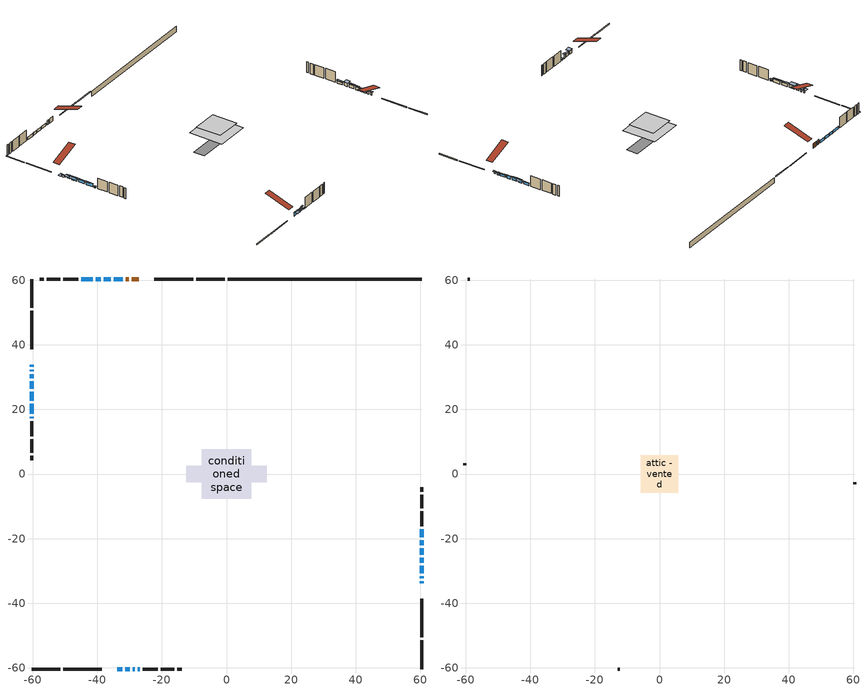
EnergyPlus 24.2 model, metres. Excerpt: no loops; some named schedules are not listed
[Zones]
conditioned space
 floor adiabatic (AdiabaticFloorConstruction): -7.73,-7.73 -7.73,7.73 7.73,7.73 7.73,-7.73 z2.75
 floor foundation (Slab1 construction): -12.39,-2.63 -12.39,2.63 12.39,2.63 12.39,-2.63 z-2.13
 wall outside (RimJoist1 construction): -0.61,60.36 -9.44,60.36 / -60.36,-60.36 -51.54,-60.36 / -60.36,60.36 -60.36,51.54 / 60.36,-60.36 60.36,-51.54 z0.31:0.61
 wall outside (RimJoist2 construction): -10.37,60.36 -22.32,60.36 / -50.61,-60.36 -38.65,-60.36 / -60.36,50.61 -60.36,38.65 / 60.36,-50.61 60.36,-38.65 z0.31:0.61
 wall outside (AdiabaticWallConstruction 1): -27.15,60.36 -29.36,60.36 / -30.29,60.36 -31.15,60.36 z0.31:2.34
 wall outside (AdiabaticWallConstruction): -60.36,33.83 -60.36,33.27 / -60.36,32.34 -60.36,31.88 z0.31:1.07; 60.36,-33.83 60.36,-33.22 / 60.36,-19.54 60.36,-17.1 z0.31:1.38; -32.08,60.36 -34.84,60.36 / -35.76,60.36 -38.06,60.36 / -38.99,60.36 -40.53,60.36 / -41.46,60.36 -44.92,60.36 z0.31:1.53; -33.83,-60.36 -32.3,-60.36 / -60.36,30.95 -60.36,29.58 / -60.36,28.65 -60.36,26.37 / 60.36,-25.06 60.36,-22.92 / 60.36,-21.99 60.36,-20.47 z0.31:1.78; 60.36,-32.29 60.36,-31.7 / 60.36,-30.78 60.36,-28.34 z0.31:1.33; 60.36,-27.41 60.36,-25.98 / -31.38,-60.36 -29.95,-60.36 / -60.36,25.44 -60.36,22.74 z0.31:1.63; -60.36,21.81 -60.36,18.68 z0.31:1.66; -60.36,17.76 -60.36,17.2 z0.31:0.87; -29.02,-60.36 -28.41,-60.36 z0.31:2.14; -27.49,-60.36 -26.87,-60.36 z0.31:0.62
 wall outside (Wall1 construction): -45.85,60.36 -50.49,60.36 / -25.94,-60.36 -21.31,-60.36 / -60.36,16.27 -60.36,11.63 / 60.36,-16.17 60.36,-11.53 z0.31:5.19
 wall outside (Wall2 construction): -51.42,60.36 -55.58,60.36 / -20.38,-60.36 -16.21,-60.36 / -60.36,10.7 -60.36,6.53 / 60.36,-10.6 60.36,-6.44 z0.31:5.19
 wall outside (Wall3 construction): -56.51,60.36 -57.87,60.36 / -15.28,-60.36 -13.92,-60.36 / -60.36,5.6 -60.36,4.25 / 60.36,-5.51 60.36,-4.15 z0.31:5.19
 wall foundation (FoundationWall1 construction): 60.36,60.36 0.32,60.36 z-2.13:0.31
 window (WindowConstruction 18): -60.36,33.83 -60.36,33.27 z0.31:1.07
 window (WindowConstruction 3): 60.36,-33.83 60.36,-33.22 z0.31:1.38
 window (WindowConstruction 4): -32.08,60.36 -34.84,60.36 z0.31:1.53
 window (WindowConstruction 5): -35.77,60.36 -38.06,60.36 z0.31:1.53
 window (WindowConstruction 6): -33.83,-60.36 -32.3,-60.36 z0.31:1.78
 window (WindowConstruction 19): -60.36,32.34 -60.36,31.88 z0.31:1.07
 window (WindowConstruction 7): -60.36,30.95 -60.36,29.58 z0.31:1.78
 window (WindowConstruction 8): -60.36,28.65 -60.36,26.37 z0.31:1.78
 window (WindowConstruction 9): 60.36,-32.29 60.36,-31.7 z0.31:1.32
 window (WindowConstruction 10): 60.36,-30.77 60.36,-28.34 z0.31:1.32
 window (WindowConstruction 11): 60.36,-27.41 60.36,-25.98 z0.31:1.63
 window (WindowConstruction 12): -38.99,60.36 -40.53,60.36 z0.31:1.53
 window (WindowConstruction 13): -41.46,60.36 -44.92,60.36 z0.31:1.53
 window (WindowConstruction 14): -31.37,-60.36 -29.95,-60.36 z0.31:1.63
 window (WindowConstruction 15): -60.36,25.44 -60.36,22.74 z0.31:1.63
 window (WindowConstruction 16): -60.36,21.81 -60.36,18.69 z0.31:1.66
 window (WindowConstruction 17): -60.36,17.76 -60.36,17.2 z0.31:0.87
 window (WindowConstruction 20): -29.02,-60.36 -28.41,-60.36 z0.31:2.14
 window (WindowConstruction 21): -27.48,-60.36 -26.87,-60.36 z0.31:0.61
 window (WindowConstruction): 60.36,-25.05 60.36,-22.92 z0.31:1.78
 window (WindowConstruction 1): 60.36,-21.99 60.36,-20.47 z0.31:1.78
 window (WindowConstruction 2): 60.36,-19.54 60.36,-17.1 z0.31:1.38
 door (Door): -27.15,60.36 -29.36,60.36 z0.31:2.34
 door (Door 1): -30.29,60.36 -31.15,60.36 z0.31:2.34
 ceiling adiabatic (AdiabaticFloorConstruction): 7.73,-7.73 7.73,7.73 -7.73,7.73 -7.73,-7.73 z2.75
attic - vented
 floor to conditioned space (Floor1 construction Reversed): -5.78,-5.78 -5.78,5.78 5.78,5.78 5.78,-5.78 z5.19
 wall outside (Wall4 construction): -58.8,60.36 -59.43,60.36 / -12.99,-60.36 -12.36,-60.36 / -60.36,3.32 -60.36,2.68 / 60.36,-3.22 60.36,-2.59 z0.31:5.19
 roof outside (Roof1 construction): -26.22,60.36,5.19 -26.22,49.1,8.94 -23.25,49.1,8.94 -23.25,60.36,5.19; -34.76,-60.36,5.19 -34.76,-49.1,8.94 -37.72,-49.1,8.94 -37.72,-60.36,5.19; -60.36,34.76,5.19 -49.1,34.76,8.94 -49.1,37.72,8.94 -60.36,37.72,5.19; 60.36,-34.76,5.19 49.1,-34.76,8.94 49.1,-37.72,8.94 60.36,-37.72,5.19
shading: -60.36,33.03 -60.36,34.07 -62.19,34.07 -62.19,33.03 z1.31; 60.36,-32.98 60.36,-34.07 60.97,-34.07 60.97,-32.98 z1.62; -32.06,-60.36 -34.07,-60.36 -34.07,-62.19 -32.06,-62.19 z2.02; -60.36,31.64 -60.36,32.58 -62.19,32.58 -62.19,31.64 z1.31; -60.36,29.34 -60.36,31.19 -62.19,31.19 -62.19,29.34 z2.02; -60.36,26.13 -60.36,28.89 -62.19,28.89 -62.19,26.13 z2.02; 60.36,-31.46 60.36,-32.53 60.97,-32.53 60.97,-31.46 z1.57; 60.36,-28.1 60.36,-31.02 60.97,-31.02 60.97,-28.1 z1.57; 60.36,-25.74 60.36,-27.65 60.97,-27.65 60.97,-25.74 z1.87; -29.71,-60.36 -31.62,-60.36 -31.62,-60.97 -29.71,-60.97 z1.87; -60.36,22.5 -60.36,25.68 -60.97,25.68 -60.97,22.5 z1.87; -60.36,18.44 -60.36,22.05 -60.97,22.05 -60.97,18.44 z1.9; -60.36,16.96 -60.36,18 -60.97,18 -60.97,16.96 z1.11; -28.17,-60.36 -29.26,-60.36 -29.26,-60.97 -28.17,-60.97 z2.38; -26.63,-60.36 -27.72,-60.36 -27.72,-60.97 -26.63,-60.97 z0.86; 60.36,-22.68 60.36,-25.3 60.97,-25.3 60.97,-22.68 z2.02; 60.36,-20.23 60.36,-22.23 62.19,-22.23 62.19,-20.23 z2.02; 60.36,-16.86 60.36,-19.78 60.97,-19.78 60.97,-16.86 z1.62
[Building]
Building 1: Terrain=Suburbs
[Site:Location]
London AP_ON: Latitude {deg}=43.03; Longitude {deg}=-81.15; Time Zone {hr}=-5; Elevation {m}=278; Keep Site Location Information=Yes
[Site:GroundTemperature:Shallow]
3.98693, 1.93205, 1.76749, 2.74264, 6.6573, 10.5537, 13.9317, 16.0716, 16.2534, 14.513, 11.2211, 7.44421
[Site:WaterMainsTemperature]
Calculation Method=Schedule; Temperature Schedule=mains temperature schedule
[Material] Roughness=Rough; Thermal Absorptance=0.9
Name | Thickness {m} | Conductivity {W/m-K} | Density {kg/m3} | Specific Heat {J/kg-K} | Solar Absorptance | Visible Absorptance
asphalt or fiberglass shingles | 0.00635 | 0.162714 | 1121.4 | 1465.45 | 0.4 | 0.4
ceiling loosefill ins | 0.254 | 0.0480833 | 16.02 | 1046.75 | 0.7 | 0.7
ceiling stud and cavity | 0.1397 | 0.137024 | 65.682 | 1177.47 | 0.7 | 0.7
concrete 4.0 in. | 0.1016 | 1.803125 | 2242.8 | 837.4 | 0.7 | 0.7
concrete 8.0 in. | 0.2032 | 1.803125 | 2242.8 | 837.4 | 0.7 | 0.7
door material | 0.04445 | 0.053851 | 512.64 | 1214.23 | 0.7 | 0.7
exterior vertical ins | 0.0460229 | 0.029427 | 32.04 | 1214.23 | 0.7 | 0.7
floor covering | 0.0127 | 0.0433444 | 54.468 | 1339.84 | 0.6 | 0.6
floor rigid ins; wall rigid ins 1 | 0.512978 | 0.029427 | 32.04 | 1214.23 | 0.7 | 0.7
floor stud and cavity | 0.1397 | 1.75129 | 37.0049 | 1207.88 | 0.7 | 0.7
furniture material conditioned space 1 | 0.1524 | 0.115458 | 640.8 | 1214.23 | 0.6 | 0.6
gypsum board | 0.0127 | 0.160291 | 801 | 837.4 | 0.6 | 0.6
gypsum board 1 | 0.0127 | 0.160291 | 801 | 837.4 | 0.7 | 0.7
osb sheathing 0.5 in. | 0.0127 | 0.115458 | 512.64 | 1214.23 | 0.7 | 0.7
osb sheathing 0.75 in. | 0.01905 | 0.115458 | 512.64 | 1214.23 | 0.7 | 0.7
osb sheathing 2.0 in. | 0.0508 | 0.115458 | 512.64 | 1214.23 | 0.7 | 0.7
rim joist rigid ins; wall rigid ins | 0.051816 | 0.029427 | 32.04 | 1214.23 | 0.7 | 0.7
rim joist stud and cavity | 0.0508 | 0.0451784 | 125.044 | 1163.47 | 0.6 | 0.6
rim joist stud and cavity 1 | 0.0508 | 0.0402046 | 125.044 | 1163.47 | 0.6 | 0.6
wall stud and cavity | 0.1397 | 0.161917 | 139.0536 | 1170.24 | 0.7 | 0.7
wall stud and cavity 1 | 0.1397 | 0.164946 | 139.0536 | 1170.24 | 0.7 | 0.7
wall stud and cavity 2 | 0.1397 | 0.200352 | 139.0536 | 1170.24 | 0.7 | 0.7
wall stud and cavity 3 | 0.0889 | 6.9971 | 50.32683 | 1063.81 | 0.6 | 0.6
wall stud and cavity 4 | 0.0889 | 0.380278 | 52.3479 | 1209.89 | 0.7 | 0.7
wall stud and cavity 5 | 0.0889 | 0.391764 | 83.0341 | 1211.67 | 0.7 | 0.7
wood siding | 0.0254 | 0.102417 | 544.68 | 1172.36 | 0.4 | 0.4
wood siding 1 | 0.00254 | 0.102417 | 544.68 | 1172.36 | 0.4 | 0.4
wood siding 2; wood siding 3; wood siding 4 | 0.0254 | 0.102417 | 544.68 | 1172.36 | 0.7 | 0.7
[WindowMaterial:SimpleGlazingSystem]
Name | U-Factor {W/m2-K} | Solar Heat Gain Coefficient
WindowMaterial | 3.38863 | 0.65
WindowMaterial 1 | 3.49367 | 0.54
WindowMaterial 10 | 3.45904 | 0.59
WindowMaterial 11 | 3.41759 | 0.62
WindowMaterial 12 | 3.35797 | 0.56
WindowMaterial 13 | 4.38001 | 0.64
WindowMaterial 14 | 5.61781 | 0.55
WindowMaterial 15 | 3.95529 | 0.68
WindowMaterial 16 | 5.21865 | 0.58
WindowMaterial 2 | 3.4386 | 0.59
WindowMaterial 3 | 3.49992 | 0.52
WindowMaterial 4 | 3.480614 | 0.55
WindowMaterial 5 | 3.47096 | 0.56
WindowMaterial 6 | 3.5073 | 0.51
WindowMaterial 7 | 3.442 | 0.59
WindowMaterial 8 | 3.415317 | 0.62
WindowMaterial 9 | 3.47834 | 0.57
[Construction]
AdiabaticFloorConstruction: floor stud and cavity, floor rigid ins, osb sheathing 0.75 in., floor covering
AdiabaticWallConstruction: wood siding 3, wall rigid ins 1, wall stud and cavity 4, gypsum board
AdiabaticWallConstruction 1: wood siding 4, wall rigid ins 1, wall stud and cavity 4, gypsum board
Door; Door 1: door material
Floor1 construction Reversed: gypsum board, ceiling stud and cavity, ceiling loosefill ins
FoundationWall1 construction: concrete 8.0 in., gypsum board 1
furniture construction conditioned space 1: furniture material conditioned space 1
PartitionWallConstruction: gypsum board, wall stud and cavity 5, gypsum board
RimJoist1 construction: wood siding 2, osb sheathing 2.0 in., rim joist stud and cavity
RimJoist2 construction: wood siding 2, rim joist rigid ins, osb sheathing 2.0 in., rim joist stud and cavity 1
Roof1 construction: asphalt or fiberglass shingles
Slab1 construction: concrete 4.0 in.
Wall1 construction: wood siding, wall rigid ins, osb sheathing 0.5 in., wall stud and cavity, gypsum board
Wall2 construction: wood siding, wall rigid ins, osb sheathing 0.5 in., wall stud and cavity 1, gypsum board
Wall3 construction: wood siding, wall rigid ins, osb sheathing 0.5 in., wall stud and cavity 2, gypsum board
Wall4 construction: wood siding 1, wall stud and cavity 3
WindowConstruction: WindowMaterial
WindowConstruction 1; WindowConstruction 4; WindowConstruction 6; WindowConstruction 8: WindowMaterial 1
WindowConstruction 10: WindowMaterial 7
WindowConstruction 11; WindowConstruction 12: WindowMaterial 8
WindowConstruction 13; WindowConstruction 16: WindowMaterial 9
WindowConstruction 14: WindowMaterial 10
WindowConstruction 15: WindowMaterial 11
WindowConstruction 17: WindowMaterial 12
WindowConstruction 18: WindowMaterial 13
WindowConstruction 19: WindowMaterial 14
WindowConstruction 2: WindowMaterial 2
WindowConstruction 20: WindowMaterial 15
WindowConstruction 21: WindowMaterial 16
WindowConstruction 3: WindowMaterial 3
WindowConstruction 5: WindowMaterial 4
WindowConstruction 7: WindowMaterial 5
WindowConstruction 9: WindowMaterial 6
[Zone] Multiplier=1; Part of Total Floor Area=Yes
Name | Volume {m3}
attic - vented | 81.4973
conditioned space | 942.1
[Space]
Name | Zone | Volume {m3}
attic - vented 1 | attic - vented | 81.4973
conditioned space 1 | conditioned space | 942.1
[ZoneInfiltration:EffectiveLeakageArea]
infil attic - vented 1: Zone or Space=attic - vented 1; Schedule=Always On Discrete; Effective Air Leakage Area {cm2}=5835.05; Stack Coefficient=0.000600196; Wind Coefficient=1.65526e-05
[ZoneMixing]
whole house fan mix: Zone or Space=attic - vented; Schedule=Always On Continuous; Design Flow Rate Calculation Method=Flow/Zone; Design Flow Rate {m3/s}=0; Source Zone or Space=conditioned space
[SurfaceProperty:ExposedFoundationPerimeter]
Slab1: Exposed Perimeter Calculation Method=TotalExposedPerimeter; Total Exposed Perimeter {m}=60.045
[InternalMass] Zone or ZoneList=conditioned space; Space or SpaceList=conditioned space 1
Name | Construction | Surface Area {m2}
furniture mass conditioned space 1 | furniture construction conditioned space 1 | 147.64
partition wall mass | PartitionWallConstruction | 369.099
[Lights]
interior lighting: Zone or ZoneList or Space or SpaceList=conditioned space 1; Schedule=interior lighting schedule; Design Level Calculation Method=LightingLevel; Lighting Level {W}=343.2; Return Air Fraction=0; Fraction Radiant=0.6; Fraction Visible=0.2; Fraction Replaceable=1
[People]
occupants: Zone or ZoneList or Space or SpaceList=conditioned space 1; Number of People Schedule=occupants schedule; Number of People Calculation Method=People; Number of People=3; Fraction Radiant=0.314171; Sensible Heat Fraction=0.56303; Activity Level Schedule=occupants activity schedule; Carbon Dioxide Generation Rate {m3/s-W}=0; Enable ASHRAE 55 Comfort Warnings=No; Mean Radiant Temperature Calculation Type=EnclosureAveraged
[ElectricEquipment] Zone or ZoneList or Space or SpaceList=conditioned space 1; Design Level Calculation Method=EquipmentLevel
Name | Schedule | Design Level {W} | Fraction Latent | Fraction Radiant | Fraction Lost
clothes dryer | clothes dryer schedule | 140.772 | 0.015 | 0.081 | 0.85
clothes washer | clothes washer schedule | 32.1985 | 0.03 | 0.162 | 0.7
cooking range | cooking range schedule | 215.147 | 0.08 | 0.432 | 0.2
dishwasher | dishwasher schedule | 66.8632 | 0.3 | 0.18 | 0.4
fridge | fridge schedule | 72.9452 | 0 | 0.6 | 0
mech vent bath fan 0 | mech vent bath fan 0 schedule | 50.2 | 0 | 0 | 1
mech vent bath fan 1 | mech vent bath fan 1 schedule | 50.2 | 0 | 0 | 1
mech vent house fan | mech vent house fan schedule | 19.9167 | 0 | 0 | 0.5
mech vent house fan cfis | mech vent house fan cfis schedule | 0 | 0 | 0 | 0
mech vent range fan 0 | mech vent range fan 0 schedule | 57 | 0 | 0 | 1
misc plug loads | misc plug loads schedule | 494.7 | 0.045 | 0.513 | 0.1
whole house fan | Always On Discrete | 0 | 0 | 0 | 1
[OtherEquipment] Zone or ZoneList or Space or SpaceList=conditioned space 1; Design Level Calculation Method=EquipmentLevel
Name | Fuel Type | Schedule | Design Level {W} | Fraction Latent | Fraction Radiant | Fraction Lost
clothes dryer 1 | Electricity | clothes dryer schedule | 0 | 0.015 | 0.081 | 0.85
cooking range 1 | Electricity | cooking range schedule | 0 | 0.08 | 0.432 | 0.2
general water use latent | None | general water use schedule | 62.594 | 1 | 0 | 0
general water use sensible | None | general water use schedule | -61.6891 | 0 | 0.6 | 0
mech vent house fan latent load | None | Always On Discrete | 0 | 1 | 0 | 0
mech vent house fan sensible load | None | Always On Discrete | 0 | 0 | 0 | 0
water heater energy adjustment1 | NaturalGas | Always On Discrete | 0.01 | 0 | 0 | 1
[ZoneInfiltration:DesignFlowRate] Zone or ZoneList or Space or SpaceList=conditioned space 1; Schedule=Always On Discrete; Design Flow Rate Calculation Method=Flow/Zone; Design Flow Rate {m3/s}=0
infil flow; natural vent flow; whole house fan flow
[Foundation:Kiva]
Foundation Kiva 1: Initial Indoor Air Temperature {C}=18; Wall Height Above Grade {m}=0.309982; Wall Depth Below Slab {m}=0.2032; Custom Block Material Name 1=exterior vertical ins; Custom Block Depth 1 {m}=2.43998; Custom Block X Position 1 {m}=0.2159; Custom Block Z Position 1 {m}=0
[Foundation:Kiva:Settings]
Soil Conductivity {W/m-K}=0.849921; Soil Density {kg/m3}=1842.3; Soil Specific Heat {J/kg-K}=418.7; Ground Solar Absorptivity=0.9; Ground Thermal Absorptivity=0.9; Ground Surface Roughness {m}=0.03; Far-Field Width {m}=40; Deep-Ground Boundary Condition=ZeroFlux; Deep-Ground Depth {m}=40; Minimum Cell Dimension {m}=0.2; Maximum Cell Growth Coefficient=3; Simulation Timestep=Timestep
[Exterior:Lights]
exterior lighting: Schedule=exterior lighting schedule; Design Level {W}=75.6
[Schedule:Constant]
Name | Hourly Value
Always On Continuous; mech vent house fan schedule; mech vent house fan cfis schedule; Always On Discrete | 1
occupants activity schedule | 117.228
fridge schedule | 0
[Schedule:Week:Daily]
interior lighting schedule Week Rule - Jan1-Jan27: interior lighting schedule day, interior lighting schedule day, interior lighting schedule day, interior lighting schedule day, interior lighting schedule day, interior lighting schedule day, interior lighting schedule day, interior lighting schedule default day, interior lighting schedule default day, interior lighting schedule default day, interior lighting schedule default day, interior lighting schedule default day
interior lighting schedule Week Rule - Jan28-Feb3: interior lighting schedule day, interior lighting schedule day, interior lighting schedule day, interior lighting schedule day, interior lighting schedule day 1, interior lighting schedule day 1, interior lighting schedule day 1, interior lighting schedule default day, interior lighting schedule default day, interior lighting schedule default day, interior lighting schedule default day, interior lighting schedule default day
interior lighting schedule Week Rule - Feb4-Feb24: interior lighting schedule day 1, interior lighting schedule day 1, interior lighting schedule day 1, interior lighting schedule day 1, interior lighting schedule day 1, interior lighting schedule day 1, interior lighting schedule day 1, interior lighting schedule default day, interior lighting schedule default day, interior lighting schedule default day, interior lighting schedule default day, interior lighting schedule default day
interior lighting schedule Week Rule - Feb25-Mar3: interior lighting schedule day 1, interior lighting schedule day 1, interior lighting schedule day 1, interior lighting schedule day 1, interior lighting schedule day 2, interior lighting schedule day 2, interior lighting schedule day 2, interior lighting schedule default day, interior lighting schedule default day, interior lighting schedule default day, interior lighting schedule default day, interior lighting schedule default day
interior lighting schedule Week Rule - Mar4-Mar31: interior lighting schedule day 2, interior lighting schedule day 2, interior lighting schedule day 2, interior lighting schedule day 2, interior lighting schedule day 2, interior lighting schedule day 2, interior lighting schedule day 2, interior lighting schedule default day, interior lighting schedule default day, interior lighting schedule default day, interior lighting schedule default day, interior lighting schedule default day
interior lighting schedule Week Rule - Apr1-Apr28: interior lighting schedule day 3, interior lighting schedule day 3, interior lighting schedule day 3, interior lighting schedule day 3, interior lighting schedule day 3, interior lighting schedule day 3, interior lighting schedule day 3, interior lighting schedule default day, interior lighting schedule default day, interior lighting schedule default day, interior lighting schedule default day, interior lighting schedule default day
interior lighting schedule Week Rule - Apr29-May5: interior lighting schedule day 3, interior lighting schedule day 3, interior lighting schedule day 4, interior lighting schedule day 4, interior lighting schedule day 4, interior lighting schedule day 4, interior lighting schedule day 4, interior lighting schedule default day, interior lighting schedule default day, interior lighting schedule default day, interior lighting schedule default day, interior lighting schedule default day
interior lighting schedule Week Rule - May6-May26: interior lighting schedule day 4, interior lighting schedule day 4, interior lighting schedule day 4, interior lighting schedule day 4, interior lighting schedule day 4, interior lighting schedule day 4, interior lighting schedule day 4, interior lighting schedule default day, interior lighting schedule default day, interior lighting schedule default day, interior lighting schedule default day, interior lighting schedule default day
interior lighting schedule Week Rule - May27-Jun2: interior lighting schedule day 4, interior lighting schedule day 4, interior lighting schedule day 4, interior lighting schedule day 4, interior lighting schedule day 4, interior lighting schedule day 5, interior lighting schedule day 5, interior lighting schedule default day, interior lighting schedule default day, interior lighting schedule default day, interior lighting schedule default day, interior lighting schedule default day
interior lighting schedule Week Rule - Jun3-Jun30: interior lighting schedule day 5, interior lighting schedule day 5, interior lighting schedule day 5, interior lighting schedule day 5, interior lighting schedule day 5, interior lighting schedule day 5, interior lighting schedule day 5, interior lighting schedule default day, interior lighting schedule default day, interior lighting schedule default day, interior lighting schedule default day, interior lighting schedule default day
interior lighting schedule Week Rule - Jul1-Jul28: interior lighting schedule day 6, interior lighting schedule day 6, interior lighting schedule day 6, interior lighting schedule day 6, interior lighting schedule day 6, interior lighting schedule day 6, interior lighting schedule day 6, interior lighting schedule default day, interior lighting schedule default day, interior lighting schedule default day, interior lighting schedule default day, interior lighting schedule default day
interior lighting schedule Week Rule - Jul29-Aug4: interior lighting schedule day 6, interior lighting schedule day 6, interior lighting schedule day 6, interior lighting schedule day 7, interior lighting schedule day 7, interior lighting schedule day 7, interior lighting schedule day 7, interior lighting schedule default day, interior lighting schedule default day, interior lighting schedule default day, interior lighting schedule default day, interior lighting schedule default day
interior lighting schedule Week Rule - Aug5-Aug25: interior lighting schedule day 7, interior lighting schedule day 7, interior lighting schedule day 7, interior lighting schedule day 7, interior lighting schedule day 7, interior lighting schedule day 7, interior lighting schedule day 7, interior lighting schedule default day, interior lighting schedule default day, interior lighting schedule default day, interior lighting schedule default day, interior lighting schedule default day
interior lighting schedule Week Rule - Aug26-Sep1: interior lighting schedule day 7, interior lighting schedule day 7, interior lighting schedule day 7, interior lighting schedule day 7, interior lighting schedule day 7, interior lighting schedule day 7, interior lighting schedule day 8, interior lighting schedule default day, interior lighting schedule default day, interior lighting schedule default day, interior lighting schedule default day, interior lighting schedule default day
interior lighting schedule Week Rule - Sep2-Sep29: interior lighting schedule day 8, interior lighting schedule day 8, interior lighting schedule day 8, interior lighting schedule day 8, interior lighting schedule day 8, interior lighting schedule day 8, interior lighting schedule day 8, interior lighting schedule default day, interior lighting schedule default day, interior lighting schedule default day, interior lighting schedule default day, interior lighting schedule default day
interior lighting schedule Week Rule - Sep30-Oct6: interior lighting schedule day 8, interior lighting schedule day 9, interior lighting schedule day 9, interior lighting schedule day 9, interior lighting schedule day 9, interior lighting schedule day 9, interior lighting schedule day 9, interior lighting schedule default day, interior lighting schedule default day, interior lighting schedule default day, interior lighting schedule default day, interior lighting schedule default day
interior lighting schedule Week Rule - Oct7-Oct27: interior lighting schedule day 9, interior lighting schedule day 9, interior lighting schedule day 9, interior lighting schedule day 9, interior lighting schedule day 9, interior lighting schedule day 9, interior lighting schedule day 9, interior lighting schedule default day, interior lighting schedule default day, interior lighting schedule default day, interior lighting schedule default day, interior lighting schedule default day
interior lighting schedule Week Rule - Oct28-Nov3: interior lighting schedule day 9, interior lighting schedule day 9, interior lighting schedule day 9, interior lighting schedule day 9, interior lighting schedule day 10, interior lighting schedule day 10, interior lighting schedule day 10, interior lighting schedule default day, interior lighting schedule default day, interior lighting schedule default day, interior lighting schedule default day, interior lighting schedule default day
interior lighting schedule Week Rule - Nov4-Nov24: interior lighting schedule day 10, interior lighting schedule day 10, interior lighting schedule day 10, interior lighting schedule day 10, interior lighting schedule day 10, interior lighting schedule day 10, interior lighting schedule day 10, interior lighting schedule default day, interior lighting schedule default day, interior lighting schedule default day, interior lighting schedule default day, interior lighting schedule default day
interior lighting schedule Week Rule - Nov25-Dec1: interior lighting schedule day 10, interior lighting schedule day 10, interior lighting schedule day 10, interior lighting schedule day 10, interior lighting schedule day 10, interior lighting schedule day 10, interior lighting schedule day 11, interior lighting schedule default day, interior lighting schedule default day, interior lighting schedule default day, interior lighting schedule default day, interior lighting schedule default day
interior lighting schedule Week Rule - Dec2-Dec31: interior lighting schedule day 11, interior lighting schedule day 11, interior lighting schedule day 11, interior lighting schedule day 11, interior lighting schedule day 11, interior lighting schedule day 11, interior lighting schedule day 11, interior lighting schedule default day, interior lighting schedule default day, interior lighting schedule default day, interior lighting schedule default day, interior lighting schedule default day
occupants schedule Week Rule - Jan1-Dec31: occupants schedule day, occupants schedule day, occupants schedule day, occupants schedule day, occupants schedule day, occupants schedule day, occupants schedule day, occupants schedule default day, occupants schedule default day, occupants schedule default day, occupants schedule default day, occupants schedule default day
clothes dryer schedule Week Rule - Jan1-Dec31: clothes dryer schedule day, clothes dryer schedule day, clothes dryer schedule day, clothes dryer schedule day, clothes dryer schedule day, clothes dryer schedule day, clothes dryer schedule day, clothes dryer schedule default day, clothes dryer schedule default day, clothes dryer schedule default day, clothes dryer schedule default day, clothes dryer schedule default day
clothes washer schedule Week Rule - Jan1-Dec31: clothes washer schedule day, clothes washer schedule day, clothes washer schedule day, clothes washer schedule day, clothes washer schedule day, clothes washer schedule day, clothes washer schedule day, clothes washer schedule default day, clothes washer schedule default day, clothes washer schedule default day, clothes washer schedule default day, clothes washer schedule default day
cooking range schedule Week Rule - Jan1-Dec31: cooking range schedule day, cooking range schedule day, cooking range schedule day, cooking range schedule day, cooking range schedule day, cooking range schedule day, cooking range schedule day, cooking range schedule default day, cooking range schedule default day, cooking range schedule default day, cooking range schedule default day, cooking range schedule default day
dishwasher schedule Week Rule - Jan1-Dec31: dishwasher schedule day, dishwasher schedule day, dishwasher schedule day, dishwasher schedule day, dishwasher schedule day, dishwasher schedule day, dishwasher schedule day, dishwasher schedule default day, dishwasher schedule default day, dishwasher schedule default day, dishwasher schedule default day, dishwasher schedule default day
mech vent bath fan 0 schedule Week Rule - Jan1-Dec31: mech vent bath fan 0 schedule day, mech vent bath fan 0 schedule day, mech vent bath fan 0 schedule day, mech vent bath fan 0 schedule day, mech vent bath fan 0 schedule day, mech vent bath fan 0 schedule day, mech vent bath fan 0 schedule day, mech vent bath fan 0 schedule default day, mech vent bath fan 0 schedule default day, mech vent bath fan 0 schedule default day, mech vent bath fan 0 schedule default day, mech vent bath fan 0 schedule default day
mech vent bath fan 1 schedule Week Rule - Jan1-Dec31: mech vent bath fan 1 schedule day, mech vent bath fan 1 schedule day, mech vent bath fan 1 schedule day, mech vent bath fan 1 schedule day, mech vent bath fan 1 schedule day, mech vent bath fan 1 schedule day, mech vent bath fan 1 schedule day, mech vent bath fan 1 schedule default day, mech vent bath fan 1 schedule default day, mech vent bath fan 1 schedule default day, mech vent bath fan 1 schedule default day, mech vent bath fan 1 schedule default day
mech vent range fan 0 schedule Week Rule - Jan1-Dec31: mech vent range fan 0 schedule day, mech vent range fan 0 schedule day, mech vent range fan 0 schedule day, mech vent range fan 0 schedule day, mech vent range fan 0 schedule day, mech vent range fan 0 schedule day, mech vent range fan 0 schedule day, mech vent range fan 0 schedule default day, mech vent range fan 0 schedule default day, mech vent range fan 0 schedule default day, mech vent range fan 0 schedule default day, mech vent range fan 0 schedule default day
misc plug loads schedule Week Rule - Jan1-Dec31: misc plug loads schedule day, misc plug loads schedule day, misc plug loads schedule day, misc plug loads schedule day, misc plug loads schedule day, misc plug loads schedule day, misc plug loads schedule day, misc plug loads schedule default day, misc plug loads schedule default day, misc plug loads schedule default day, misc plug loads schedule default day, misc plug loads schedule default day
general water use schedule Week Rule - Jan1-Dec31: general water use schedule day, general water use schedule day, general water use schedule day, general water use schedule day, general water use schedule day, general water use schedule day, general water use schedule day, general water use schedule default day, general water use schedule default day, general water use schedule default day, general water use schedule default day, general water use schedule default day
exterior lighting schedule Week Rule - Jan1-Jan27: exterior lighting schedule day, exterior lighting schedule day, exterior lighting schedule day, exterior lighting schedule day, exterior lighting schedule day, exterior lighting schedule day, exterior lighting schedule day, exterior lighting schedule default day, exterior lighting schedule default day, exterior lighting schedule default day, exterior lighting schedule default day, exterior lighting schedule default day
exterior lighting schedule Week Rule - Jan28-Feb3: exterior lighting schedule day, exterior lighting schedule day, exterior lighting schedule day, exterior lighting schedule day, exterior lighting schedule day 1, exterior lighting schedule day 1, exterior lighting schedule day 1, exterior lighting schedule default day, exterior lighting schedule default day, exterior lighting schedule default day, exterior lighting schedule default day, exterior lighting schedule default day
exterior lighting schedule Week Rule - Feb4-Feb24: exterior lighting schedule day 1, exterior lighting schedule day 1, exterior lighting schedule day 1, exterior lighting schedule day 1, exterior lighting schedule day 1, exterior lighting schedule day 1, exterior lighting schedule day 1, exterior lighting schedule default day, exterior lighting schedule default day, exterior lighting schedule default day, exterior lighting schedule default day, exterior lighting schedule default day
exterior lighting schedule Week Rule - Feb25-Mar3: exterior lighting schedule day 1, exterior lighting schedule day 1, exterior lighting schedule day 1, exterior lighting schedule day 1, exterior lighting schedule day 2, exterior lighting schedule day 2, exterior lighting schedule day 2, exterior lighting schedule default day, exterior lighting schedule default day, exterior lighting schedule default day, exterior lighting schedule default day, exterior lighting schedule default day
exterior lighting schedule Week Rule - Mar4-Mar31: exterior lighting schedule day 2, exterior lighting schedule day 2, exterior lighting schedule day 2, exterior lighting schedule day 2, exterior lighting schedule day 2, exterior lighting schedule day 2, exterior lighting schedule day 2, exterior lighting schedule default day, exterior lighting schedule default day, exterior lighting schedule default day, exterior lighting schedule default day, exterior lighting schedule default day
exterior lighting schedule Week Rule - Apr1-Apr28: exterior lighting schedule day 3, exterior lighting schedule day 3, exterior lighting schedule day 3, exterior lighting schedule day 3, exterior lighting schedule day 3, exterior lighting schedule day 3, exterior lighting schedule day 3, exterior lighting schedule default day, exterior lighting schedule default day, exterior lighting schedule default day, exterior lighting schedule default day, exterior lighting schedule default day
[Schedule:Year]
interior lighting schedule: interior lighting schedule Week Rule - Jan1-Jan27, 1, 1, 1, 27, interior lighting schedule Week Rule - Jan28-Feb3, 1, 28, 2, 3, interior lighting schedule Week Rule - Feb4-Feb24, 2, 4, 2, 24, interior lighting schedule Week Rule - Feb25-Mar3, 2, 25, 3, 3, interior lighting schedule Week Rule - Mar4-Mar31, 3, 4, 3, 31, interior lighting schedule Week Rule - Apr1-Apr28, 4, 1, 4, 28, interior lighting schedule Week Rule - Apr29-May5, 4, 29, 5, 5, interior lighting schedule Week Rule - May6-May26, 5, 6, 5, 26, interior lighting schedule Week Rule - May27-Jun2, 5, 27, 6, 2, interior lighting schedule Week Rule - Jun3-Jun30, 6, 3, 6, 30, interior lighting schedule Week Rule - Jul1-Jul28, 7, 1, 7, 28, interior lighting schedule Week Rule - Jul29-Aug4, 7, 29, 8, 4, interior lighting schedule Week Rule - Aug5-Aug25, 8, 5, 8, 25, interior lighting schedule Week Rule - Aug26-Sep1, 8, 26, 9, 1, interior lighting schedule Week Rule - Sep2-Sep29, 9, 2, 9, 29, interior lighting schedule Week Rule - Sep30-Oct6, 9, 30, 10, 6, interior lighting schedule Week Rule - Oct7-Oct27, 10, 7, 10, 27, interior lighting schedule Week Rule - Oct28-Nov3, 10, 28, 11, 3, interior lighting schedule Week Rule - Nov4-Nov24, 11, 4, 11, 24, interior lighting schedule Week Rule - Nov25-Dec1, 11, 25, 12, 1, interior lighting schedule Week Rule - Dec2-Dec31, 12, 2, 12, 31
occupants schedule: occupants schedule Week Rule - Jan1-Dec31, 1, 1, 12, 31
clothes dryer schedule: clothes dryer schedule Week Rule - Jan1-Dec31, 1, 1, 12, 31
clothes washer schedule: clothes washer schedule Week Rule - Jan1-Dec31, 1, 1, 12, 31
cooking range schedule: cooking range schedule Week Rule - Jan1-Dec31, 1, 1, 12, 31
dishwasher schedule: dishwasher schedule Week Rule - Jan1-Dec31, 1, 1, 12, 31
mech vent bath fan 0 schedule: mech vent bath fan 0 schedule Week Rule - Jan1-Dec31, 1, 1, 12, 31
mech vent bath fan 1 schedule: mech vent bath fan 1 schedule Week Rule - Jan1-Dec31, 1, 1, 12, 31
mech vent range fan 0 schedule: mech vent range fan 0 schedule Week Rule - Jan1-Dec31, 1, 1, 12, 31
misc plug loads schedule: misc plug loads schedule Week Rule - Jan1-Dec31, 1, 1, 12, 31
general water use schedule: general water use schedule Week Rule - Jan1-Dec31, 1, 1, 12, 31
exterior lighting schedule: exterior lighting schedule Week Rule - Jan1-Jan27, 1, 1, 1, 27, exterior lighting schedule Week Rule - Jan28-Feb3, 1, 28, 2, 3, exterior lighting schedule Week Rule - Feb4-Feb24, 2, 4, 2, 24, exterior lighting schedule Week Rule - Feb25-Mar3, 2, 25, 3, 3, exterior lighting schedule Week Rule - Mar4-Mar31, 3, 4, 3, 31, exterior lighting schedule Week Rule - Apr1-Apr28, 4, 1, 4, 28, exterior lighting schedule Week Rule - Apr29-May5, 4, 29, 5, 5, exterior lighting schedule Week Rule - May6-May26, 5, 6, 5, 26, exterior lighting schedule Week Rule - May27-Jun2, 5, 27, 6, 2, exterior lighting schedule Week Rule - Jun3-Jun30, 6, 3, 6, 30, exterior lighting schedule Week Rule - Jul1-Jul28, 7, 1, 7, 28, exterior lighting schedule Week Rule - Jul29-Aug4, 7, 29, 8, 4, exterior lighting schedule Week Rule - Aug5-Aug25, 8, 5, 8, 25, exterior lighting schedule Week Rule - Aug26-Sep1, 8, 26, 9, 1, exterior lighting schedule Week Rule - Sep2-Sep29, 9, 2, 9, 29, exterior lighting schedule Week Rule - Sep30-Oct6, 9, 30, 10, 6, exterior lighting schedule Week Rule - Oct7-Oct27, 10, 7, 10, 27, exterior lighting schedule Week Rule - Oct28-Nov3, 10, 28, 11, 3, exterior lighting schedule Week Rule - Nov4-Nov24, 11, 4, 11, 24, exterior lighting schedule Week Rule - Nov25-Dec1, 11, 25, 12, 1, exterior lighting schedule Week Rule - Dec2-Dec31, 12, 2, 12, 31
[Schedule:Compact]
mains temperature schedule: Through: 01/01, For: AllDays, Until: 24:00, 7.96722, Through: 01/02, For: AllDays, Until: 24:00, 7.89722, Through: 01/03, For: AllDays, Until: 24:00, 7.82778, Through: 01/04, For: AllDays, Until: 24:00, 7.76, Through: 01/05, For: AllDays, Until: 24:00, 7.69333, Through: 01/06, For: AllDays, Until: 24:00, 7.62778, Through: 01/07, For: AllDays, Until: 24:00, 7.56389, Through: 01/08, For: AllDays, Until: 24:00, 7.50167, Through: 01/09, For: AllDays, Until: 24:00, 7.44056, Through: 01/10, For: AllDays, Until: 24:00, 7.38056, Through: 01/11, For: AllDays, Until: 24:00, 7.32222, Through: 01/12, For: AllDays, Until: 24:00, 7.26556, Through: 01/13, For: AllDays, Until: 24:00, 7.21, Through: 01/14, For: AllDays, Until: 24:00, 7.15556, Through: 01/15, For: AllDays, Until: 24:00, 7.10333, Through: 01/16, For: AllDays, Until: 24:00, 7.05222, Through: 01/17, For: AllDays, Until: 24:00, 7.00278, Through: 01/18, For: AllDays, Until: 24:00, 6.955, Through: 01/19, For: AllDays, Until: 24:00, 6.90833, Through: 01/20, For: AllDays, Until: 24:00, 6.86389, Through: 01/21, For: AllDays, Until: 24:00, 6.82056, Through: 01/22, For: AllDays, Until: 24:00, 6.77889, Through: 01/23, For: AllDays, Until: 24:00, 6.73889, Through: 01/24, For: AllDays, Until: 24:00, 6.7, Through: 01/25, For: AllDays, Until: 24:00, 6.66333, Through: 01/26, For: AllDays, Until: 24:00, 6.62833, Through: 01/27, For: AllDays, Until: 24:00, 6.59444, Through: 01/28, For: AllDays, Until: 24:00, 6.56278, Through: 01/29, For: AllDays, Until: 24:00, 6.53222, Through: 01/30, For: AllDays, Until: 24:00, 6.50389, Through: 01/31, For: AllDays, Until: 24:00, 6.47722, Through: 02/01, For: AllDays, Until: 24:00, 6.45167, Through: 02/02, For: AllDays, Until: 24:00, 6.42833, Through: 02/03, For: AllDays, Until: 24:00, 6.40667, Through: 02/04, For: AllDays, Until: 24:00, 6.38611, Through: 02/05, For: AllDays, Until: 24:00, 6.36778, Through: 02/06, For: AllDays, Until: 24:00, 6.35111, Through: 02/07, For: AllDays, Until: 24:00, 6.33611, Through: 02/08, For: AllDays, Until: 24:00, 6.32333, Through: 02/09, For: AllDays, Until: 24:00, 6.31167, Through: 02/10, For: AllDays, Until: 24:00, 6.30222, Through: 02/11, For: AllDays, Until: 24:00, 6.29389, Through: 02/12, For: AllDays, Until: 24:00, 6.28778, Through: 02/13, For: AllDays, Until: 24:00, 6.28333, Through: 02/14, For: AllDays, Until: 24:00, 6.28056, Through: 02/15, For: AllDays, Until: 24:00, 6.27944, Through: 02/16, For: AllDays, Until: 24:00, 6.28, Through: 02/17, For: AllDays, Until: 24:00, 6.28278, Through: 02/18, For: AllDays, Until: 24:00, 6.28722, Through: 02/19, For: AllDays, Until: 24:00, 6.29278, Through: 02/20, For: AllDays, Until: 24:00, 6.30056, Through: 02/21, For: AllDays, Until: 24:00, 6.31, Through: 02/22, For: AllDays, Until: 24:00, 6.32111, Through: 02/23, For: AllDays, Until: 24:00, 6.33444, Through: 02/24, For: AllDays, Until: 24:00, 6.34889, Through: 02/25, For: AllDays, Until: 24:00, 6.36556, Through: 02/26, For: AllDays, Until: 24:00, 6.38333, Through: 02/27, For: AllDays, Until: 24:00, 6.40333, Through: 02/28, For: AllDays, Until: 24:00, 6.425, Through: 03/01, For: AllDays, Until: 24:00, 6.44833, Through: 03/02, For: AllDays, Until: 24:00, 6.47278, Through: 03/03, For: AllDays, Until: 24:00, 6.49944, Through: 03/04, For: AllDays, Until: 24:00, 6.52778, Through: 03/05, For: AllDays, Until: 24:00, 6.55778, Through: 03/06, For: AllDays, Until: 24:00, 6.58944, Through: 03/07, For: AllDays, Until: 24:00, 6.62278, Through: 03/08, For: AllDays, Until: 24:00, 6.65778, Through: 03/09, For: AllDays, Until: 24:00, 6.69444, Through: 03/10, For: AllDays, Until: 24:00, 6.73278, Through: 03/11, For: AllDays, Until: 24:00, 6.77278, Through: 03/12, For: AllDays, Until: 24:00, 6.81389, Through: 03/13, For: AllDays, Until: 24:00, 6.85722, Through: 03/14, For: AllDays, Until: 24:00, 6.90167, Through: 03/15, For: AllDays, Until: 24:00, 6.94778, Through: 03/16, For: AllDays, Until: 24:00, 6.99556, Through: 03/17, For: AllDays, Until: 24:00, 7.045, Through: 03/18, For: AllDays, Until: 24:00, 7.09556, Through: 03/19, For: AllDays, Until: 24:00, 7.14778, Through: 03/20, For: AllDays, Until: 24:00, 7.20167, Through: 03/21, For: AllDays, Until: 24:00, 7.25667, Through: 03/22, For: AllDays, Until: 24:00, 7.31333, Through: 03/23, For: AllDays, Until: 24:00, 7.37167, Through: 03/24, For: AllDays, Until: 24:00, 7.43111, Through: 03/25, For: AllDays, Until: 24:00, 7.49222, Through: 03/26, For: AllDays, Until: 24:00, 7.55444, Through: 03/27, For: AllDays, Until: 24:00, 7.61833, Through: 03/28, For: AllDays, Until: 24:00, 7.68333, Through: 03/29, For: AllDays, Until: 24:00, 7.74944, Through: 03/30, For: AllDays, Until: 24:00, 7.81722, Through: 03/31, For: AllDays, Until: 24:00, 7.88667, Through: 04/01, For: AllDays, Until: 24:00, 7.95667, Through: 04/02, For: AllDays, Until: 24:00, 8.02833, Through: 04/03, For: AllDays, Until: 24:00, 8.10111, Through: 04/04, For: AllDays, Until: 24:00, 8.175, Through: 04/05, For: AllDays, Until: 24:00, 8.25, Through: 04/06, For: AllDays, Until: 24:00, 8.32667, Through: 04/07, For: AllDays, Until: 24:00, 8.40389, Through: 04/08, For: AllDays, Until: 24:00, 8.48278, Through: 04/09, For: AllDays, Until: 24:00, 8.56222, Through: 04/10, For: AllDays, Until: 24:00, 8.64278, Through: 04/11, For: AllDays, Until: 24:00, 8.725, Through: 04/12, For: AllDays, Until: 24:00, 8.80778, Through: 04/13, For: AllDays, Until: 24:00, 8.89167, Through: 04/14, For: AllDays, Until: 24:00, 8.97611, Through: 04/15, For: AllDays, Until: 24:00, 9.06167, Through: 04/16, For: AllDays, Until: 24:00, 9.14833, Through: 04/17, For: AllDays, Until: 24:00, 9.23611, Through: 04/18, For: AllDays, Until: 24:00, 9.32444, Through: 04/19, For: AllDays, Until: 24:00, 9.41389, Through: 04/20, For: AllDays, Until: 24:00, 9.50389, Through: 04/21, For: AllDays, Until: 24:00, 9.595, Through: 04/22, For: AllDays, Until: 24:00, 9.68667, Through: 04/23, For: AllDays, Until: 24:00, 9.77889, Through: 04/24, For: AllDays, Until: 24:00, 9.87222, Through: 04/25, For: AllDays, Until: 24:00, 9.96556, Through: 04/26, For: AllDays, Until: 24:00, 10.06, Through: 04/27, For: AllDays, Until: 24:00, 10.1556, Through: 04/28, For: AllDays, Until: 24:00, 10.2511, Through: 04/29, For: AllDays, Until: 24:00, 10.3472, Through: 04/30, For: AllDays, Until: 24:00, 10.4439, Through: 05/01, For: AllDays, Until: 24:00, 10.5411, Through: 05/02, For: AllDays, Until: 24:00, 10.6389, Through: 05/03, For: AllDays, Until: 24:00, 10.7372, Through: 05/04, For: AllDays, Until: 24:00, 10.8361, Through: 05/05, For: AllDays, Until: 24:00, 10.935, Through: 05/06, For: AllDays, Until: 24:00, 11.0344, Through: 05/07, For: AllDays, Until: 24:00, 11.1344, Through: 05/08, For: AllDays, Until: 24:00, 11.2344, Through: 05/09, For: AllDays, Until: 24:00, 11.335, Through: 05/10, For: AllDays, Until: 24:00, 11.4356, Through: 05/11, For: AllDays, Until: 24:00, 11.5361, Through: 05/12, For: AllDays, Until: 24:00, 11.6372, Through: 05/13, For: AllDays, Until: 24:00, 11.7383, Through: 05/14, For: AllDays, Until: 24:00, 11.84, Through: 05/15, For: AllDays, Until: 24:00, 11.9411, Through: 05/16, For: AllDays, Until: 24:00, 12.0428, Through: 05/17, For: AllDays, Until: 24:00, 12.1444, Through: 05/18, For: AllDays, Until: 24:00, 12.2456, Through: 05/19, For: AllDays, Until: 24:00, 12.3472, Through: 05/20, For: AllDays, Until: 24:00, 12.4489, Through: 05/21, For: AllDays, Until: 24:00, 12.55, Through: 05/22, For: AllDays, Until: 24:00, 12.6517, Through: 05/23, For: AllDays, Until: 24:00, 12.7528, Through: 05/24, For: AllDays, Until: 24:00, 12.8533, Through: 05/25, For: AllDays, Until: 24:00, 12.9544, Through: 05/26, For: AllDays, Until: 24:00, 13.055, Through: 05/27, For: AllDays, Until: 24:00, 13.155, Through: 05/28, For: AllDays, Until: 24:00, 13.255, Through: 05/29, For: AllDays, Until: 24:00, 13.355, Through: 05/30, For: AllDays, Until: 24:00, 13.4539, Through: 05/31, For: AllDays, Until: 24:00, 13.5533, Through: 06/01, For: AllDays, Until: 24:00, 13.6517, Through: 06/02, For: AllDays, Until: 24:00, 13.75, Through: 06/03, For: AllDays, Until: 24:00, 13.8472, Through: 06/04, For: AllDays, Until: 24:00, 13.9444, Through: 06/05, For: AllDays, Until: 24:00, 14.0411, Through: 06/06, For: AllDays, Until: 24:00, 14.1372, Through: 06/07, For: AllDays, Until: 24:00, 14.2328, Through: 06/08, For: AllDays, Until: 24:00, 14.3278, Through: 06/09, For: AllDays, Until: 24:00, 14.4217, Through: 06/10, For: AllDays, Until: 24:00, 14.5156, Through: 06/11, For: AllDays, Until: 24:00, 14.6083, Through: 06/12, For: AllDays, Until: 24:00, 14.7006, Through: 06/13, For: AllDays, Until: 24:00, 14.7922, Through: 06/14, For: AllDays, Until: 24:00, 14.8828, Through: 06/15, For: AllDays, Until: 24:00, 14.9728, Through: 06/16, For: AllDays, Until: 24:00, 15.0617, Through: 06/17, For: AllDays, Until: 24:00, 15.15, Through: 06/18, For: AllDays, Until: 24:00, 15.2372, Through: 06/19, For: AllDays, Until: 24:00, 15.3233, Through: 06/20, For: AllDays, Until: 24:00, 15.4089, Through: 06/21, For: AllDays, Until: 24:00, 15.4933, Through: 06/22, For: AllDays, Until: 24:00, 15.5772, Through: 06/23, For: AllDays, Until: 24:00, 15.6594, Through: 06/24, For: AllDays, Until: 24:00, 15.7411, Through: 06/25, For: AllDays, Until: 24:00, 15.8217, Through: 06/26, For: AllDays, Until: 24:00, 15.9006, Through: 06/27, For: AllDays, Until: 24:00, 15.9789, Through: 06/28, For: AllDays, Until: 24:00, 16.0561, Through: 06/29, For: AllDays, Until: 24:00, 16.1322, Through: 06/30, For: AllDays, Until: 24:00, 16.2072, Through: 07/01, For: AllDays, Until: 24:00, 16.2806, Through: 07/02, For: AllDays, Until: 24:00, 16.3528, Through: 07/03, For: AllDays, Until: 24:00, 16.4244, Through: 07/04, For: AllDays, Until: 24:00, 16.4939, Through: 07/05, For: AllDays, Until: 24:00, 16.5628, Through: 07/06, For: AllDays, Until: 24:00, 16.63, Through: 07/07, For: AllDays, Until: 24:00, 16.6961, Through: 07/08, For: AllDays, Until: 24:00, 16.7606, Through: 07/09, For: AllDays, Until: 24:00, 16.8239, Through: 07/10, For: AllDays, Until: 24:00, 16.8861, Through: 07/11, For: AllDays, Until: 24:00, 16.9467, Through: 07/12, For: AllDays, Until: 24:00, 17.0056, Through: 07/13, For: AllDays, Until: 24:00, 17.0633, Through: 07/14, For: AllDays, Until: 24:00, 17.12, Through: 07/15, For: AllDays, Until: 24:00, 17.1744, Through: 07/16, For: AllDays, Until: 24:00, 17.2278, Through: 07/17, For: AllDays, Until: 24:00, 17.28, Through: 07/18, For: AllDays, Until: 24:00, 17.33, Through: 07/19, For: AllDays, Until: 24:00, 17.3789, Through: 07/20, For: AllDays, Until: 24:00, 17.4261, Through: 07/21, For: AllDays, Until: 24:00, 17.4717, Through: 07/22, For: AllDays, Until: 24:00, 17.5161, Through: 07/23, For: AllDays, Until: 24:00, 17.5583, Through: 07/24, For: AllDays, Until: 24:00, 17.5994, Through: 07/25, For: AllDays, Until: 24:00, 17.6389, Through: 07/26, For: AllDays, Until: 24:00, 17.6767, Through: 07/27, For: AllDays, Until: 24:00, 17.7128, Through: 07/28, For: AllDays, Until: 24:00, 17.7472, Through: 07/29, For: AllDays, Until: 24:00, 17.78, Through: 07/30, For: AllDays, Until: 24:00, 17.8111, Through: 07/31, For: AllDays, Until: 24:00, 17.8406, Through: 08/01, For: AllDays, Until: 24:00, 17.8683, Through: 08/02, For: AllDays, Until: 24:00, 17.8944, Through: 08/03, For: AllDays, Until: 24:00, 17.9189, Through: 08/04, For: AllDays, Until: 24:00, 17.9417, Through: 08/05, For: AllDays, Until: 24:00, 17.9628, Through: 08/06, For: AllDays, Until: 24:00, 17.9822, Through: 08/07, For: AllDays, Until: 24:00, 18, Through: 08/08, For: AllDays, Until: 24:00, 18.0156, Through: 08/09, For: AllDays, Until: 24:00, 18.03, Through: 08/10, For: AllDays, Until: 24:00, 18.0422, Through: 08/11, For: AllDays, Until: 24:00, 18.0533, Through: 08/12, For: AllDays, Until: 24:00, 18.0622, Through: 08/13, For: AllDays, Until: 24:00, 18.0694, Through: 08/14, For: AllDays, Until: 24:00, 18.0744, Through: 08/15, For: AllDays, Until: 24:00, 18.0783, Through: 08/16, For: AllDays, Until: 24:00, 18.0806, Through: 08/17, For: AllDays, Until: 24:00, 18.0806, Through: 08/18, For: AllDays, Until: 24:00, 18.0789, Through: 08/19, For: AllDays, Until: 24:00, 18.0761, Through: 08/20, For: AllDays, Until: 24:00, 18.0711, Through: 08/21, For: AllDays, Until: 24:00, 18.0639, Through: 08/22, For: AllDays, Until: 24:00, 18.0556, Through: 08/23, For: AllDays, Until: 24:00, 18.0456, Through: 08/24, For: AllDays, Until: 24:00, 18.0333, Through: 08/25, For: AllDays, Until: 24:00, 18.0194, Through: 08/26, For: AllDays, Until: 24:00, 18.0044, Through: 08/27, For: AllDays, Until: 24:00, 17.9872, Through: 08/28, For: AllDays, Until: 24:00, 17.9683, Through: 08/29, For: AllDays, Until: 24:00, 17.9478, Through: 08/30, For: AllDays, Until: 24:00, 17.9256, Through: 08/31, For: AllDays, Until: 24:00, 17.9011, Through: 09/01, For: AllDays, Until: 24:00, 17.8756, Through: 09/02, For: AllDays, Until: 24:00, 17.8483, Through: 09/03, For: AllDays, Until: 24:00, 17.8189, Through: 09/04, For: AllDays, Until: 24:00, 17.7883, Through: 09/05, For: AllDays, Until: 24:00, 17.7561, Through: 09/06, For: AllDays, Until: 24:00, 17.7222, Through: 09/07, For: AllDays, Until: 24:00, 17.6861, Through: 09/08, For: AllDays, Until: 24:00, 17.6489, Through: 09/09, For: AllDays, Until: 24:00, 17.61, Through: 09/10, For: AllDays, Until: 24:00, 17.5694, Through: 09/11, For: AllDays, Until: 24:00, 17.5272, Through: 09/12, For: AllDays, Until: 24:00, 17.4833, Through: 09/13, For: AllDays, Until: 24:00, 17.4383, Through: 09/14, For: AllDays, Until: 24:00, 17.3917, Through: 09/15, For: AllDays, Until: 24:00, 17.3433, Through: 09/16, For: AllDays, Until: 24:00, 17.2933, Through: 09/17, For: AllDays, Until: 24:00, 17.2417, Through: 09/18, For: AllDays, Until: 24:00, 17.1889, Through: 09/19, For: AllDays, Until: 24:00, 17.1344, Through: 09/20, For: AllDays, Until: 24:00, 17.0783, Through: 09/21, For: AllDays, Until: 24:00, 17.0211, Through: 09/22, For: AllDays, Until: 24:00, 16.9622, Through: 09/23, For: AllDays, Until: 24:00, 16.9022, Through: 09/24, For: AllDays, Until: 24:00, 16.8406, Through: 09/25, For: AllDays, Until: 24:00, 16.7778, Through: 09/26, For: AllDays, Until: 24:00, 16.7133, Through: 09/27, For: AllDays, Until: 24:00, 16.6478, Through: 09/28, For: AllDays, Until: 24:00, 16.5806, Through: 09/29, For: AllDays, Until: 24:00, 16.5122, Through: 09/30, For: AllDays, Until: 24:00, 16.4428, Through: 10/01, For: AllDays, Until: 24:00, 16.3717, Through: 10/02, For: AllDays, Until: 24:00, 16.3, Through: 10/03, For: AllDays, Until: 24:00, 16.2267, Through: 10/04, For: AllDays, Until: 24:00, 16.1522, Through: 10/05, For: AllDays, Until: 24:00, 16.0761, Through: 10/06, For: AllDays, Until: 24:00, 15.9994, Through: 10/07, For: AllDays, Until: 24:00, 15.9217, Through: 10/08, For: AllDays, Until: 24:00, 15.8422, Through: 10/09, For: AllDays, Until: 24:00, 15.7622, Through: 10/10, For: AllDays, Until: 24:00, 15.6811, Through: 10/11, For: AllDays, Until: 24:00, 15.5989, Through: 10/12, For: AllDays, Until: 24:00, 15.5156, Through: 10/13, For: AllDays, Until: 24:00, 15.4311, Through: 10/14, For: AllDays, Until: 24:00, 15.3461, Through: 10/15, For: AllDays, Until: 24:00, 15.26, Through: 10/16, For: AllDays, Until: 24:00, 15.1728, Through: 10/17, For: AllDays, Until: 24:00, 15.085, Through: 10/18, For: AllDays, Until: 24:00, 14.9961, Through: 10/19, For: AllDays, Until: 24:00, 14.9067, Through: 10/20, For: AllDays, Until: 24:00, 14.8161, Through: 10/21, For: AllDays, Until: 24:00, 14.725, Through: 10/22, For: AllDays, Until: 24:00, 14.6328, Through: 10/23, For: AllDays, Until: 24:00, 14.54, Through: 10/24, For: AllDays, Until: 24:00, 14.4467, Through: 10/25, For: AllDays, Until: 24:00, 14.3528, Through: 10/26, For: AllDays, Until: 24:00, 14.2578, Through: 10/27, For: AllDays, Until: 24:00, 14.1622, Through: 10/28, For: AllDays, Until: 24:00, 14.0667, Through: 10/29, For: AllDays, Until: 24:00, 13.97, Through: 10/30, For: AllDays, Until: 24:00, 13.8728, Through: 10/31, For: AllDays, Until: 24:00, 13.7756, Through: 11/01, For: AllDays, Until: 24:00, 13.6778, Through: 11/02, For: AllDays, Until: 24:00, 13.5789, Through: 11/03, For: AllDays, Until: 24:00, 13.48, Through: 11/04, For: AllDays, Until: 24:00, 13.3811, Through: 11/05, For: AllDays, Until: 24:00, 13.2817, Through: 11/06, For: AllDays, Until: 24:00, 13.1817, Through: 11/07, For: AllDays, Until: 24:00, 13.0811, Through: 11/08, For: AllDays, Until: 24:00, 12.9806, Through: 11/09, For: AllDays, Until: 24:00, 12.88, Through: 11/10, For: AllDays, Until: 24:00, 12.7789, Through: 11/11, For: AllDays, Until: 24:00, 12.6778, Through: 11/12, For: AllDays, Until: 24:00, 12.5767, Through: 11/13, For: AllDays, Until: 24:00, 12.4756, Through: 11/14, For: AllDays, Until: 24:00, 12.3739, Through: 11/15, For: AllDays, Until: 24:00, 12.2722, Through: 11/16, For: AllDays, Until: 24:00, 12.1711, Through: 11/17, For: AllDays, Until: 24:00, 12.0694, Through: 11/18, For: AllDays, Until: 24:00, 11.9678, Through: 11/19, For: AllDays, Until: 24:00, 11.8667, Through: 11/20, For: AllDays, Until: 24:00, 11.765, Through: 11/21, For: AllDays, Until: 24:00, 11.6639, Through: 11/22, For: AllDays, Until: 24:00, 11.5628, Through: 11/23, For: AllDays, Until: 24:00, 11.4617, Through: 11/24, For: AllDays, Until: 24:00, 11.3611, Through: 11/25, For: AllDays, Until: 24:00, 11.2606, Through: 11/26, For: AllDays, Until: 24:00, 11.1606, Through: 11/27, For: AllDays, Until: 24:00, 11.0606, Through: 11/28, For: AllDays, Until: 24:00, 10.9611, Through: 11/29, For: AllDays, Until: 24:00, 10.8622, Through: 11/30, For: AllDays, Until: 24:00, 10.7633, Through: 12/01, For: AllDays, Until: 24:00, 10.665, Through: 12/02, For: AllDays, Until: 24:00, 10.5672, Through: 12/03, For: AllDays, Until: 24:00, 10.4694, Through: 12/04, For: AllDays, Until: 24:00, 10.3728, Through: 12/05, For: AllDays, Until: 24:00, 10.2761, Through: 12/06, For: AllDays, Until: 24:00, 10.1806, Through: 12/07, For: AllDays, Until: 24:00, 10.085, Through: 12/08, For: AllDays, Until: 24:00, 9.99056, Through: 12/09, For: AllDays, Until: 24:00, 9.89667, Through: 12/10, For: AllDays, Until: 24:00, 9.80333, Through: 12/11, For: AllDays, Until: 24:00, 9.71056, Through: 12/12, For: AllDays, Until: 24:00, 9.61889, Through: 12/13, For: AllDays, Until: 24:00, 9.52778, Through: 12/14, For: AllDays, Until: 24:00, 9.43778, Through: 12/15, For: AllDays, Until: 24:00, 9.34778, Through: 12/16, For: AllDays, Until: 24:00, 9.25944, Through: 12/17, For: AllDays, Until: 24:00, 9.17167, Through: 12/18, For: AllDays, Until: 24:00, 9.08444, Through: 12/19, For: AllDays, Until: 24:00, 8.99889, Through: 12/20, For: AllDays, Until: 24:00, 8.91389, Through: 12/21, For: AllDays, Until: 24:00, 8.82944, Through: 12/22, For: AllDays, Until: 24:00, 8.74667, Through: 12/23, For: AllDays, Until: 24:00, 8.66444, Through: 12/24, For: AllDays, Until: 24:00, 8.58333, Through: 12/25, For: AllDays, Until: 24:00, 8.50333, Through: 12/26, For: AllDays, Until: 24:00, 8.42444, Through: 12/27, For: AllDays, Until: 24:00, 8.34667, Through: 12/28, For: AllDays, Until: 24:00, 8.27, Through: 12/29, For: AllDays, Until: 24:00, 8.19444, Through: 12/30, For: AllDays, Until: 24:00, 8.12056, Through: 12/31, For: AllDays, Until: 24:00, 8.04722
